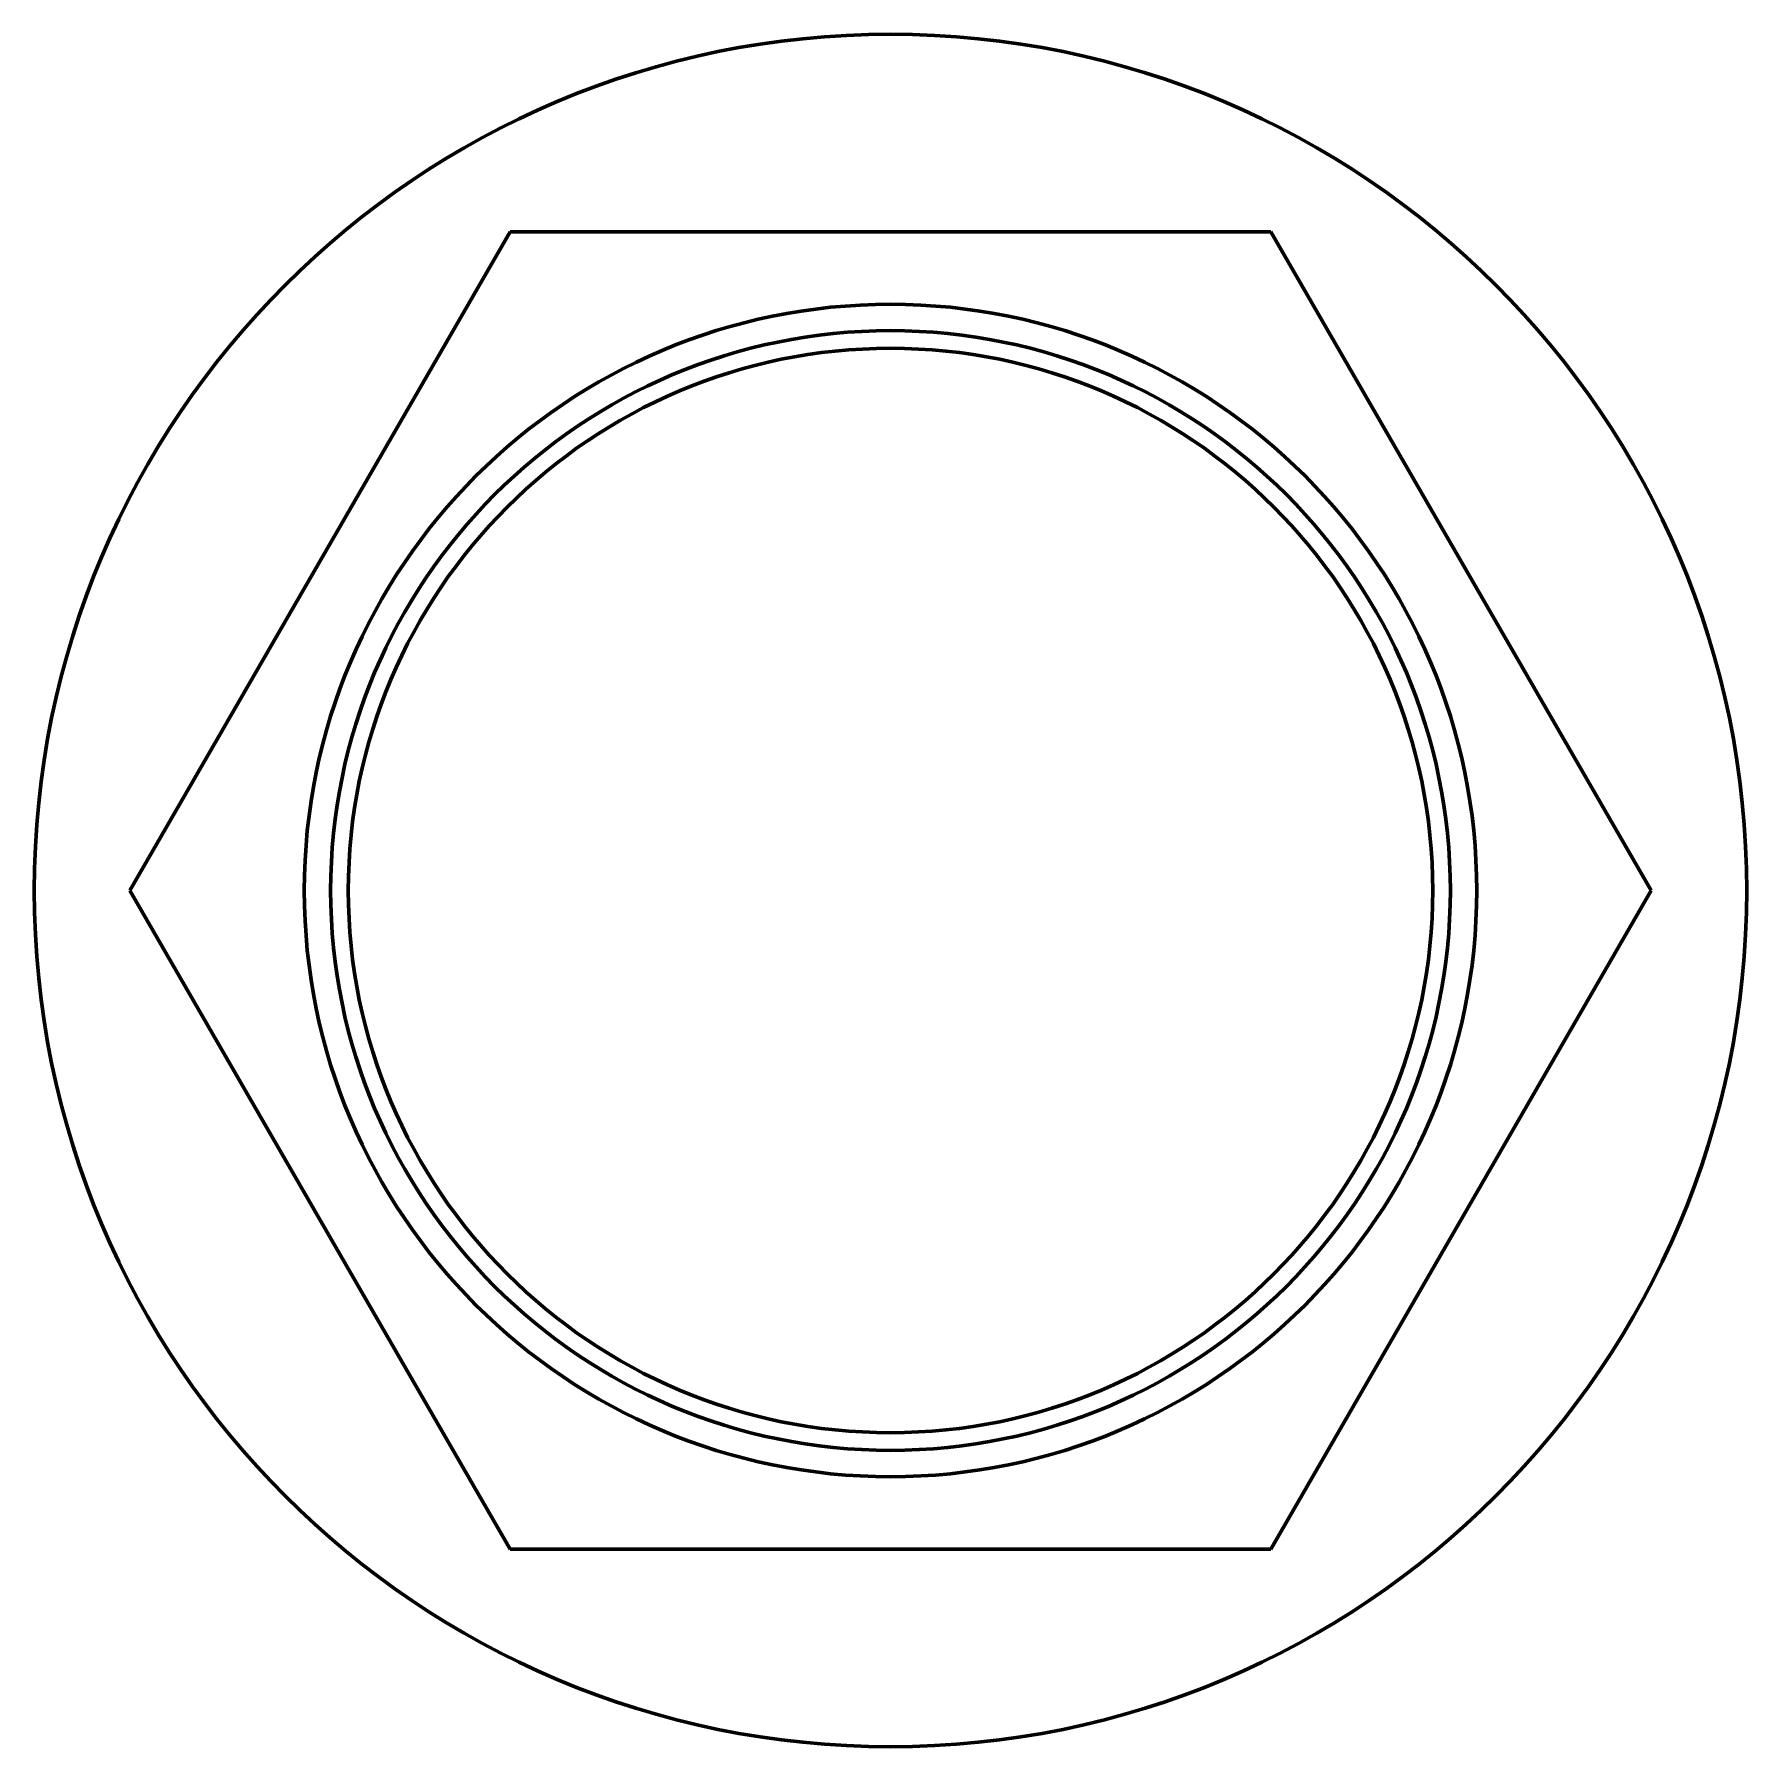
# Model space of a CAD drawing. Header units: millimetres. Extents: x 0 to 840, y 0 to 594.
# Drawn here: x 228.769 to 229.636, y 433.825 to 434.692 of the extents above; entities that cross this region are included whole.
import ezdxf

# ---------------------------------------------------------------- set-up
doc = ezdxf.new("R2010")
doc.units = ezdxf.units.MM
doc.linetypes.add('K5LT_BASIC', pattern=[0])
doc.layers.add('Системный слой', color=7, linetype='Continuous')

msp = doc.modelspace()

# ---------------------------------------------------------------- linework, layer by layer
at = {"layer": 'Системный слой', "color": 5, "linetype": 'K5LT_BASIC', "lineweight": 60, "true_color": 0x0000ff}
for p, q in [((229.01017, 434.59192), (228.81772, 434.25859)), ((229.39507, 434.59192), (229.01017, 434.59192)), ((229.58752, 434.25859), (229.39507, 434.59192)), ((229.01017, 433.92526), (228.81772, 434.25859)), ((229.39507, 433.92526), (229.58752, 434.25859)), ((229.01017, 433.92526), (229.39507, 433.92526))]:
    msp.add_line(p, q, dxfattribs=at)
for radius in [0.43333, 0.29667, 0.28333, 0.2744]:
    msp.add_circle((229.20262, 434.25859), radius, dxfattribs=at)

doc.saveas('drawing.dxf')
